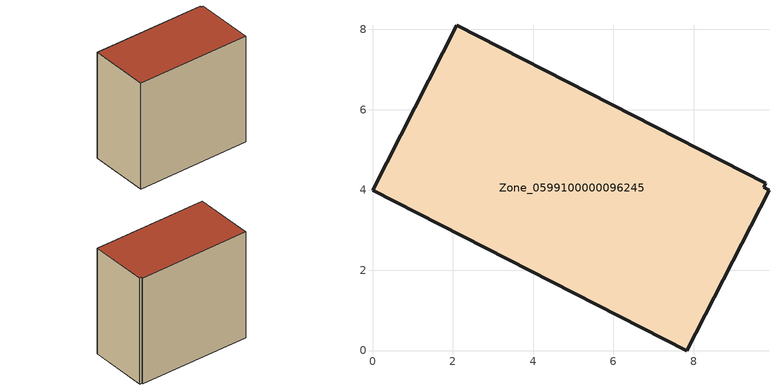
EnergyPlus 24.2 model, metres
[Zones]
Zone_0599100000096245
 floor ground (C_G): 0,4 2.1,8.1 9.8,4.17 9.74,4.07 9.88,4 7.83,0 z4.02
 wall outside (C_F): 2.1,8.1 0,4 7.83,0 9.88,4 9.74,4.07 9.8,4.17 2.1,8.1 z4.02:12.43
 roof outside (C_R): 0,4 7.83,0 9.88,4 9.74,4.07 9.8,4.17 2.1,8.1 z12.43
[BUILDING]
Pand.0599100000096245: North Axis=0; Terrain=City; Loads Convergence Tolerance Value=0.04; Temperature Convergence Tolerance Value=0.4; Solar Distribution=FullExterior; Maximum Number of Warmup Days=25; Minimum Number of Warmup Days=1
[Site:Location]
Rotterdam.The.Hague.AP_ZH_NLD Design_Conditions: Latitude=51.96; Longitude=4.45; Time Zone=1; Elevation=-4.5
[SITE:GROUNDTEMPERATURE:BUILDINGSURFACE]
18, 18, 18, 18, 18, 18, 18, 18, 18, 18, 18, 18
[MATERIAL] Thermal Absorptance=0.9; Solar Absorptance=0.7; Visible Absorptance=0.7
Name | Roughness | Thickness | Conductivity | Density | Specific Heat
G.TI.1992-2005 | MediumSmooth | 0.15 | 0.06 | 540 | 1210
F.TI.1992-2005 | Rough | 0.3 | 0.12 | 1920 | 840
R.TI.1992-2005 | MediumRough | 0.2 | 0.08 | 1500 | 1000
[CONSTRUCTION]
C_G: G.TI.1992-2005
C_F: F.TI.1992-2005
C_R: R.TI.1992-2005
[ZONE]
Zone_0599100000096245: Type=1; Multiplier=1; Ceiling Height=Autocalculate; Volume=Autocalculate; Floor Area=autocalculate; Part of Total Floor Area=Yes
[ZONEINFILTRATION:DESIGNFLOWRATE]
Infil_Zone_0599100000096245: Zone or ZoneList or Space or SpaceList=Zone_0599100000096245; Schedule=AlwaysOn; Design Flow Rate Calculation Method=Flow/Area; Flow Rate per Floor Area=0.0015; Constant Term Coefficient=1; Temperature Term Coefficient=0; Velocity Term Coefficient=0; Velocity Squared Term Coefficient=0
[HVACTEMPLATE:ZONE:IDEALLOADSAIRSYSTEM]
Zone_0599100000096245: Maximum Heating Supply Air Temperature=50; Minimum Cooling Supply Air Temperature=13; Maximum Heating Supply Air Humidity Ratio=0.0156; Minimum Cooling Supply Air Humidity Ratio=0.0077; Heating Limit=NoLimit; Cooling Limit=NoLimit; Dehumidification Control Type=ConstantSensibleHeatRatio; Cooling Sensible Heat Ratio=0.7; Dehumidification Setpoint=60; Humidification Control Type=None; Humidification Setpoint=30; Outdoor Air Method=None; Outdoor Air Flow Rate per Person=0.00944; Outdoor Air Flow Rate per Zone Floor Area=0; Outdoor Air Flow Rate per Zone=0; Demand Controlled Ventilation Type=None; Outdoor Air Economizer Type=NoEconomizer; Heat Recovery Type=None; Sensible Heat Recovery Effectiveness=0.7; Latent Heat Recovery Effectiveness=0.65
[ZONECONTROL:THERMOSTAT]
ThermostatControl_Zone_0599100000096245: Zone or ZoneList=Zone_0599100000096245; Control Type Schedule=DualSetpointControlType; Control 1=Thermostat_Zone_0599100000096245; Temperature Difference Between Cutout And Setpoint=0
[THERMOSTATSETPOINT:DUALSETPOINT]
Thermostat_Zone_0599100000096245: Heating Setpoint Temperature Schedule=HeatingSetpoint_Zone_0599100000096245; Cooling Setpoint Temperature Schedule=CoolingSetpoint_Zone_0599100000096245
[SCHEDULE:COMPACT]
HeatingSetpoint_Zone_0599100000096245: Through: 12/31, For: AllDays, Until: 24:00, 21
CoolingSetpoint_Zone_0599100000096245: Through: 12/31, For: AllDays, Until: 24:00, 24
DualSetpointControlType: Through: 12/31, For: AllDays, Until: 24:00, 4
AlwaysOn: Through: 12/31, For: AllDays, Until: 24:00, 1
